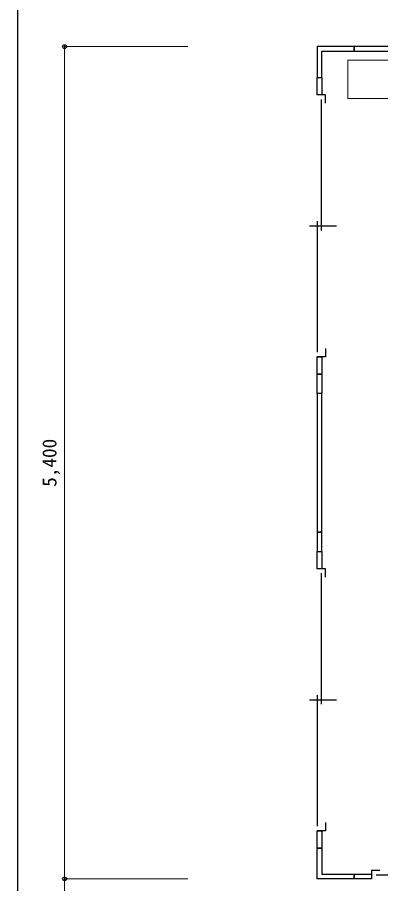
# Model space of a CAD drawing. Units: millimetres, scale not verified. Extents: x -9701 to 9964, y -7062 to 6920.
# Drawn here: x -9701 to -7345, y -2094 to 3528 of the extents above; entities that cross this region are included whole.
import ezdxf
from ezdxf.enums import TextEntityAlignment as Align

# ---------------------------------------------------------------- set-up
doc = ezdxf.new("R2010")
doc.units = ezdxf.units.MM
doc.header["$LTSCALE"] = 50
doc.header["$PDMODE"] = 32
doc.header["$PDSIZE"] = 25
for name, color, linetype, lineweight in [('0-0', 7, 'Continuous', 25), ('0-1', 7, 'Continuous', 25), ('0-3', 7, 'Continuous', 25)]:
    doc.layers.add(name, color=color, linetype=linetype, lineweight=lineweight)
doc.styles.add('ＭＳ ゴシック', font='')
doc.styles.get('ＭＳ ゴシック').set_extended_font_data('MS Gothic')

msp = doc.modelspace()

# ---------------------------------------------------------------- linework, layer by layer
at = {"layer": '0-0'}
msp.add_line((-9701.19, 6920.35), (-9701.19, -6355.93), dxfattribs=at)
at = {"layer": '0-1', "color": 4, "lineweight": 18}
for p, q in [((-9394.75, -2062.37), (-9394.75, 3337.63)), ((-9394.75, 3337.63), (-8594.75, 3337.63)), ((-9394.75, -2062.37), (-8594.75, -2062.37)), ((-9394.75, -2062.37), (-9394.75, -3327.37)), ((-9394.75, -2062.37), (-8594.75, -2062.37))]:
    msp.add_line(p, q, dxfattribs=at)
at = {"layer": '0-1'}
for p, q in [((-7730.32, 2995.13), (-7730.32, 2145.13)), ((-7757.32, 2205.13), (-7757.32, 1355.13)), ((-7730.32, -79.87), (-7730.32, -929.87)), ((-7757.32, -869.87), (-7757.32, -1719.87)), ((-7757.32, -2062.37), (-7757.32, -1862.37)), ((-7516.82, -2062.37), (-7757.32, -2062.37)), ((-7374.32, -2035.37), (-6524.32, -2035.37))]:
    msp.add_line(p, q, dxfattribs=at)
for points in [[(-7516.82, 3337.63), (-7757.32, 3337.63), (-7757.32, 3137.63), (-7727.32, 3137.63), (-7727.32, 3307.63), (-7516.82, 3307.63)], [(-7516.82, 3337.63), (-7757.32, 3337.63), (-7757.32, 3137.63), (-7727.32, 3137.63), (-7727.32, 3307.63), (-7516.82, 3307.63)], [(-7516.82, 3307.63), (-6616.82, 3307.63), (-6616.82, 3337.63), (-7516.82, 3337.63)], [(-7727.32, 3137.63), (-7727.32, 3025.13), (-7757.32, 3025.13), (-7757.32, 3137.63)], [(-7727.32, 1325.13), (-7727.32, 1212.63), (-7757.32, 1212.63), (-7757.32, 1325.13)], [(-7757.32, 1212.63), (-7727.32, 1212.63), (-7727.32, 1087.63), (-7757.32, 1087.63)], [(-7757.32, 187.63), (-7727.32, 187.63), (-7727.32, 1087.63), (-7757.32, 1087.63)], [(-7757.32, 62.63), (-7727.32, 62.63), (-7727.32, 187.63), (-7757.32, 187.63)], [(-7727.32, 62.63), (-7727.32, -49.87), (-7757.32, -49.87), (-7757.32, 62.63)], [(-7727.32, -1749.87), (-7727.32, -1862.37), (-7757.32, -1862.37), (-7757.32, -1749.87)], [(-7516.82, -2062.37), (-7757.32, -2062.37), (-7757.32, -1862.37), (-7727.32, -1862.37), (-7727.32, -2032.37), (-7516.82, -2032.37)], [(-7516.82, -2032.37), (-7404.32, -2032.37), (-7404.32, -2062.37), (-7516.82, -2062.37)]]:
    msp.add_lwpolyline(points, close=True, dxfattribs=at)
for points in [[(-7703.32, 2971.13), (-7703.32, 3025.13), (-7757.32, 3025.13)], [(-7807.32, 2175.13), (-7680.32, 2175.13), (-7630.32, 2175.13)], [(-7703.32, 1379.13), (-7703.32, 1325.13), (-7757.32, 1325.13)], [(-7703.32, -103.87), (-7703.32, -49.87), (-7757.32, -49.87)], [(-7807.32, -899.87), (-7680.32, -899.87), (-7630.32, -899.87)], [(-7703.32, -1695.87), (-7703.32, -1749.87), (-7757.32, -1749.87)], [(-7757.32, -1862.37), (-7727.32, -1862.37), (-7727.32, -2032.37), (-7516.82, -2032.37), (-7516.82, -2062.37)], [(-7350.32, -2008.37), (-7404.32, -2008.37), (-7404.32, -2062.37)]]:
    msp.add_lwpolyline(points, dxfattribs=at)
at = {"layer": '0-1', "color": 4}
for p in [(-9394.75, 3337.63), (-9394.75, -2062.37)]:
    msp.add_point(p, dxfattribs=at)
at = {"layer": '0-3', "color": 4, "lineweight": 18}
for p, q in [((-7557.85, 3250.8), (-7557.85, 3000.8)), ((-6607.85, 3250.8), (-7557.85, 3250.8)), ((-7557.85, 3000.8), (-6607.85, 3000.8))]:
    msp.add_line(p, q, dxfattribs=at)

# ---------------------------------------------------------------- texts
at = {"layer": '0-1', "color": 4, "style": 'ＭＳ ゴシック'}
msp.add_text('5,400', height=91.64, rotation=90, dxfattribs=at).set_placement((-9419.75, 481.38), align=Align.BOTTOM_LEFT)

doc.saveas('drawing.dxf')
